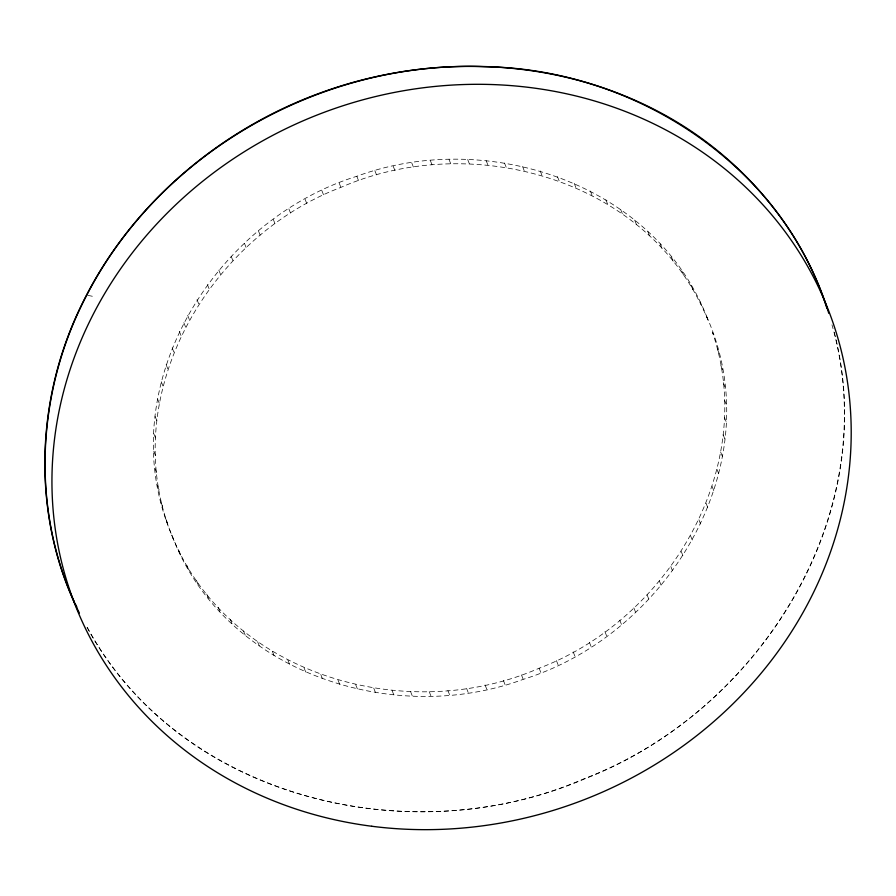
<?xml version="1.0" encoding="UTF-8"?>
<svg xmlns="http://www.w3.org/2000/svg" width="896" height="896" viewBox="0 0 896 896"><rect width="100%" height="100%" fill="white"/><g stroke="black" fill="none" stroke-linecap="round" stroke-linejoin="round"><path stroke-width="0.67" stroke-dasharray="4.48 3.36" d="M706.485 316.131C772.173 462.459 669.032 634.155 523.219 679.358C391.989 727.72 222.891 671.586 171.763 534.99C109.648 389.312 212.766 221.088 356.821 176.266C488.04 127.904 657.149 184.027 708.266 320.622L699.373 300.496M173.544 539.482C114.262 400.557 205.878 238.661 340.894 187.387C467.701 131.678 638.277 175.896 701.154 304.987M171.763 534.99C227.741 675.394 406.717 726.298 539.134 668.226C668.472 619.226 758.856 467.981 712.454 332.237L714.235 336.728M87.942 295.4L94.035 296.587M87.181 627.312C180.566 799.165 411.253 854.157 584.405 778.579C759.909 711.637 885.371 511.818 831.97 324.811M87.091 627.368C180.443 799.826 411.074 853.798 584.55 778.938C757.714 711.749 882.717 517.563 834.042 331.43M717.248 348.746L719.029 353.237M691.141 285.398L692.922 289.89M720.866 365.579L722.635 370.07M681.834 270.894L683.614 275.386M723.262 382.67L725.043 387.162M671.496 257.062L673.266 261.542M724.45 399.941L726.219 404.432M660.15 243.936L661.931 248.427M724.405 417.323L726.186 421.814M647.864 231.605L649.645 236.096M723.15 434.75L724.931 439.242M634.682 220.091L636.462 224.582M720.675 452.122L722.445 456.613M620.659 209.462L622.44 213.954M716.99 469.392L718.771 473.883M605.864 199.763L607.645 204.254M712.118 486.472L713.899 490.963M590.352 191.027L592.133 195.518M706.082 503.294L707.862 507.774M574.202 183.288L575.971 187.779M698.902 519.77L700.672 524.261M557.458 176.602L559.238 181.082M690.603 535.853L692.384 540.344M540.221 170.968L541.99 175.459M681.229 551.466L683.01 555.957M522.536 166.432L524.317 170.923M670.824 566.541L672.594 571.021M504.504 163.005L506.285 167.485M659.422 581L661.192 585.491M486.192 160.698L487.973 165.189M647.069 594.798L648.85 599.29M467.678 159.522L469.459 164.013M633.842 607.88L635.611 612.371M449.042 159.499L450.822 163.979M619.774 620.178L621.544 624.669M430.36 160.608L432.141 165.088M604.923 631.635L606.704 636.126M411.723 162.848L413.504 167.339M589.378 642.219L591.147 646.71M393.198 166.219L394.979 170.699M573.182 651.874L574.952 656.354M374.864 170.688L376.645 175.179M556.405 660.554L558.186 665.045M356.821 176.266L358.59 180.757M539.134 668.226L540.915 672.717M339.114 182.896L340.894 187.387M521.438 674.867L523.219 679.358M321.843 190.579L323.624 195.07M503.384 680.434L505.165 684.925M305.077 199.259L306.846 203.75M485.061 684.914L486.83 689.405M288.882 208.914L290.651 213.405M466.536 688.285L468.306 692.776M273.325 219.486L275.106 223.978M447.888 690.525L449.669 695.016M258.485 230.955L260.266 235.446M429.206 691.634L430.987 696.125M244.418 243.253L246.187 247.733M410.57 691.6L412.35 696.091M231.179 256.323L232.96 260.814M392.056 690.435L393.837 694.915M218.837 270.122L220.606 274.613M373.744 688.128L375.525 692.619M207.435 284.592L209.216 289.083M355.712 684.701L357.493 689.192M197.019 299.656L198.8 304.147M338.038 680.165L339.808 684.645M187.656 315.269L189.426 319.76M183.837 322.672L185.618 327.152M320.79 674.531L322.571 679.022M179.357 331.352L181.138 335.843M304.058 667.834L305.838 672.325M172.178 347.838L173.947 352.33M287.896 660.106L289.677 664.597M166.13 364.65L167.91 369.141M272.384 651.37L274.165 655.861M161.258 381.73L163.038 386.221M257.589 641.659L259.37 646.15M157.584 399L159.354 403.491M243.566 631.03L245.347 635.522M155.109 416.382L156.878 420.874M230.395 619.528L232.165 624.019M153.843 433.798L155.624 438.29M218.098 607.186L219.878 611.677M153.81 451.181L155.59 455.672M206.763 594.07L208.544 598.562M154.997 468.462L156.766 472.942M196.414 580.227L198.195 584.718M157.394 485.554L159.174 490.034M187.107 565.734L188.888 570.226M161 502.387L162.781 506.867M178.875 550.626L180.656 555.117M165.794 518.885L167.574 523.376"/><path stroke-width="1.34" d="M86.733 295.154C37.285 388.965 30.106 505.299 74.536 602.392M86.867 294.896C161.246 150.954 323.288 60.525 484.4 66.707C633.024 68.622 781.368 163.766 826.941 308.403M75.107 603.546L76.821 607.04M79.386 613.032C31.696 518.09 34.642 402.069 80.584 307.07C129.304 204.658 222.309 126.19 329.168 89.824C435.198 53.446 556.237 58.486 656.286 110.499C737.195 152.253 802.054 225.826 828.778 313.309M371.784 826.258A404.443 367.45 -21.6 0 0 830.592 315.896A404.443 367.45 -21.6 0 0 152.331 228.816A404.443 367.45 -21.6 0 0 371.784 826.258"/></g></svg>
